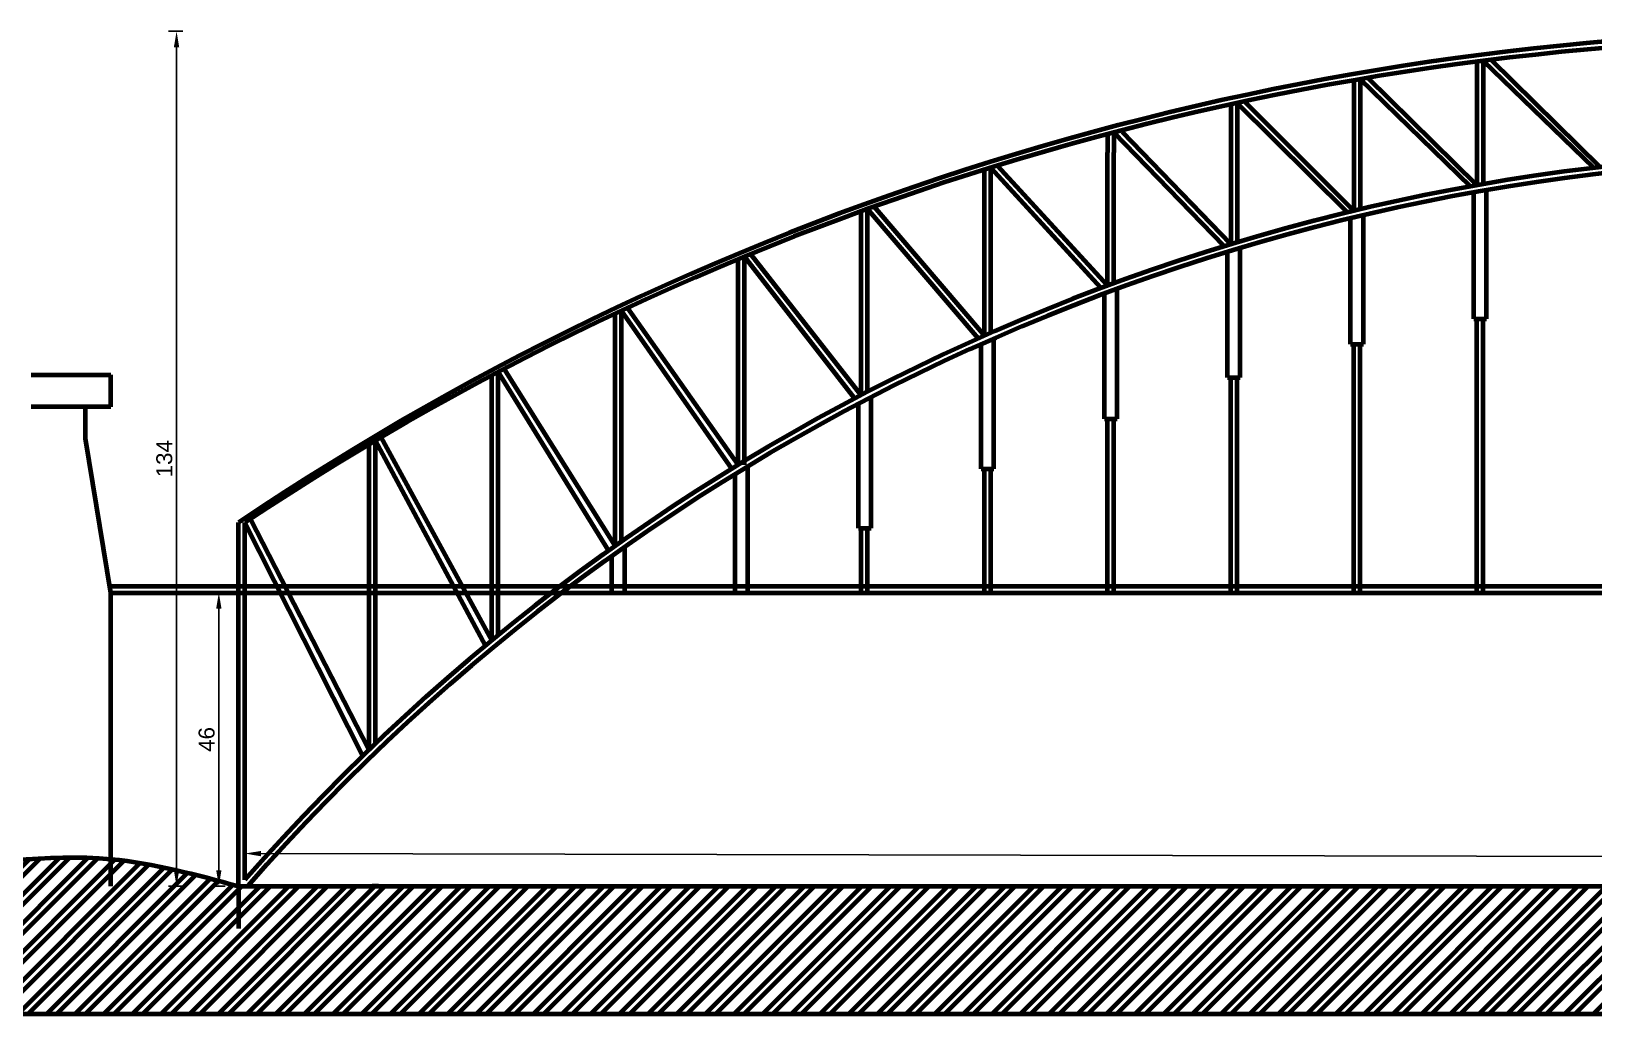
# Model space of a CAD drawing. Header units: inches. Extents: x 934 to 13503, y 40 to 6452.
# Drawn here: x 4024.2 to 4269.1, y 1815.1 to 1969.1 of the extents above; entities that cross this region are included whole.
import ezdxf

# ---------------------------------------------------------------- set-up
doc = ezdxf.new("R2010")
doc.units = ezdxf.units.IN
doc.styles.get("Standard").update_dxf_attribs({"font": 'arial.ttf'})
doc.dimstyles.new('ISO-25', dxfattribs={"dimtxt": 2.5, "dimasz": 2.5, "dimexe": 1.25, "dimexo": 0.275, "dimtad": 1, "dimdsep": 46, "dimtxsty": 'Standard', "dimcen": 2.5, "dimclrd": 256, "dimadec": 0, "dimazin": 0, "dimtfac": 1, "dimtmove": 0, "dimatfit": 3, "dimfxl": 1, "dimfxlon": 1, "dimarcsym": 0})

# ---------------------------------------------------------------- blocks, each defined once
blk = doc.blocks.new('*D118')
at = {"color": 0, "lineweight": -2, "transparency": 16777216}
for p, q in [((4057.67, 1839.25), (4057.67, 1841.5)), ((4560.67, 1838.25), (4560.67, 1840.5))]:
    blk.add_line(p, q, dxfattribs=at)
at = {"lineweight": -2, "transparency": 16777216}
blk.add_line((4060.17, 1840.24), (4558.17, 1839.25), dxfattribs=at)
at = {"lineweight": 80, "transparency": 16777216}
for points in [[(4060.17, 1840.66), (4060.17, 1839.82), (4057.67, 1840.25)], [(4558.17, 1839.67), (4558.17, 1838.83), (4560.67, 1839.25)]]:
    blk.add_solid(points, dxfattribs=at)
at = {"layer": 'Defpoints', "color": 0, "lineweight": 80, "transparency": 16777216}
for p in [(4560.67, 1839.25), (4057.66, 1836.14), (4560.66, 1835.14)]:
    blk.add_point(p, dxfattribs=at)
at = {"color": 0, "lineweight": 80, "transparency": 16777216, "insert": (4309.18, 1841.65), "char_height": 2.5, "attachment_point": 5, "rotation": 359.8861}
blk.add_mtext('503', dxfattribs=at)
blk = doc.blocks.new('*D120')
at = {"color": 0, "lineweight": -2, "transparency": 16777216}
for p, q in [((4054.57, 1881.14), (4052.32, 1881.14)), ((4054.57, 1835.14), (4052.32, 1835.14))]:
    blk.add_line(p, q, dxfattribs=at)
at = {"lineweight": -2, "transparency": 16777216}
blk.add_line((4053.57, 1837.64), (4053.57, 1878.64), dxfattribs=at)
at = {"lineweight": 80, "transparency": 16777216}
for points in [[(4053.15, 1878.64), (4053.98, 1878.64), (4053.57, 1881.14)], [(4053.15, 1837.64), (4053.98, 1837.64), (4053.57, 1835.14)]]:
    blk.add_solid(points, dxfattribs=at)
at = {"layer": 'Defpoints', "color": 0, "lineweight": 80, "transparency": 16777216}
for p in [(4053.57, 1881.14), (4056.66, 1881.14), (4056.66, 1835.14)]:
    blk.add_point(p, dxfattribs=at)
at = {"color": 0, "lineweight": 80, "transparency": 16777216, "insert": (4051.66, 1858.14), "char_height": 2.5, "attachment_point": 5, "rotation": 90}
blk.add_mtext('46', dxfattribs=at)
blk = doc.blocks.new('*D121')
at = {"color": 0, "lineweight": -2, "transparency": 16777216}
for p, q in [((4047.94, 1969.14), (4045.69, 1969.14)), ((4047.94, 1835.14), (4045.69, 1835.14))]:
    blk.add_line(p, q, dxfattribs=at)
at = {"lineweight": -2, "transparency": 16777216}
blk.add_line((4046.94, 1837.64), (4046.94, 1966.64), dxfattribs=at)
at = {"lineweight": 80, "transparency": 16777216}
for points in [[(4046.52, 1966.64), (4047.35, 1966.64), (4046.94, 1969.14)], [(4046.52, 1837.64), (4047.35, 1837.64), (4046.94, 1835.14)]]:
    blk.add_solid(points, dxfattribs=at)
at = {"layer": 'Defpoints', "color": 0, "lineweight": 80, "transparency": 16777216}
for p in [(4046.94, 1969.14), (4056.66, 1969.14), (4056.66, 1835.14)]:
    blk.add_point(p, dxfattribs=at)
at = {"color": 0, "lineweight": 80, "transparency": 16777216, "insert": (4045.03, 1902.14), "char_height": 2.5, "attachment_point": 5, "rotation": 90}
blk.add_mtext('134', dxfattribs=at)

msp = doc.modelspace()

# ---------------------------------------------------------------- hatches: boundary and pattern name
at = {"lineweight": 80, "true_color": 0x636466}
h = msp.add_hatch(dxfattribs=at)
h.set_pattern_fill('STEEL', color=251)
h.set_pattern_definition([(45, (-1519.4544, 57.185), (-2.245064, 2.245064), []), (45, (-1519.4544, 58.7725), (-2.245064, 2.245064), [])])
edge = h.paths.add_edge_path()
edge.add_line((4766.664, 1815.14), (4766.664, 1848.14))
edge.add_spline(control_points=[(4766.664, 1848.14), (4758.411, 1849.179), (4740.619, 1851.417), (4714.384, 1830.254), (4678.788, 1847.359), (4635.003, 1827.726), (4594.761, 1844.106), (4568.305, 1836.939), (4561.664, 1835.14)], knot_values=[0, 0, 0, 0, 24.1968395, 52.1583957, 90.2044993, 127.0952308, 188.0971953, 208.5406433, 208.5406433, 208.5406433, 208.5406433], degree=3, periodic=0)
edge.add_line((4561.664, 1835.14), (4056.664, 1835.14))
edge.add_spline(control_points=[(4056.664, 1835.14), (4050.024, 1836.939), (4023.568, 1844.106), (3983.326, 1827.726), (3939.541, 1847.359), (3903.945, 1830.254), (3877.709, 1851.417), (3859.918, 1849.179), (3851.664, 1848.14)], knot_values=[0, 0, 0, 0, 20.4434481, 81.4454126, 118.336144, 156.3822477, 184.3438038, 208.5406433, 208.5406433, 208.5406433, 208.5406433], degree=3, periodic=0)
edge.add_line((3851.664, 1848.14), (3851.664, 1815.14))
edge.add_line((3851.664, 1815.14), (4766.664, 1815.14))

# ---------------------------------------------------------------- linework, layer by layer
at = {"lineweight": 80}
for p, q in [((4250.764, 1964.37), (4250.764, 1945.001)), ((4251.764, 1964.498), (4251.764, 1945.177)), ((4269.064, 1947.727), (4251.764, 1964.498)), ((4270.064, 1947.846), (4253.001, 1964.654)), ((4250.764, 1945.001), (4233.649, 1961.818)), ((4231.464, 1961.444), (4231.464, 1940.988)), ((4232.464, 1961.617), (4232.464, 1941.225)), ((4249.764, 1944.822), (4232.464, 1961.617)), ((4212.164, 1957.66), (4212.164, 1935.763)), ((4213.164, 1957.878), (4213.164, 1936.065)), ((4230.464, 1940.748), (4213.164, 1957.878)), ((4231.464, 1940.988), (4214.313, 1958.125)), ((4192.864, 1952.996), (4192.864, 1950.14)), ((4193.864, 1953.26), (4193.864, 1950.14)), ((4211.164, 1935.458), (4193.864, 1953.26)), ((4212.164, 1935.763), (4195.199, 1953.313)), ((4191.864, 1928.893), (4174.564, 1947.735)), ((4192.864, 1929.266), (4175.633, 1948.065)), ((4250.264, 1924.074), (4250.264, 1943.896)), ((4252.264, 1924.074), (4252.264, 1944.249)), ((4172.564, 1920.969), (4155.264, 1941.268)), ((4173.564, 1921.415), (4156.295, 1941.638)), ((4230.964, 1920.079), (4230.964, 1939.84)), ((4232.964, 1920.079), (4232.964, 1940.316)), ((4213.664, 1914.87), (4213.664, 1935.17)), ((4153.264, 1911.578), (4135.964, 1933.815)), ((4154.264, 1912.103), (4136.958, 1934.224)), ((4211.664, 1914.87), (4211.664, 1934.566)), ((4192.364, 1908.385), (4192.364, 1928.013)), ((4194.364, 1908.385), (4194.364, 1928.753)), ((4133.964, 1900.574), (4116.664, 1925.323)), ((4134.964, 1901.187), (4117.622, 1925.77)), ((4250.264, 1924.074), (4252.264, 1924.074)), ((4173.057, 1900.539), (4173.057, 1920.094)), ((4175.057, 1900.539), (4175.057, 1920.981)), ((4230.964, 1920.079), (4232.964, 1920.079)), ((4024.164, 1915.289), (4033.194, 1915.289)), ((4033.194, 1915.289), (4036.664, 1915.289)), ((4036.664, 1910.289), (4036.664, 1915.289)), ((4096.374, 1873.708), (4096.374, 1915.202)), ((4097.374, 1874.529), (4097.374, 1915.731)), ((4114.664, 1887.762), (4097.374, 1915.731)), ((4115.664, 1888.474), (4098.295, 1916.215)), ((4211.664, 1914.87), (4213.664, 1914.87)), ((4030.194, 1910.289), (4024.164, 1910.289)), ((4036.664, 1910.289), (4030.194, 1910.289)), ((4032.664, 1905.289), (4032.664, 1910.289)), ((4153.822, 1891.266), (4153.822, 1910.742)), ((4155.822, 1891.266), (4155.822, 1911.786)), ((4192.364, 1908.385), (4194.364, 1908.385)), ((4096.374, 1873.708), (4079, 1905.493)), ((4036.664, 1881.14), (4032.664, 1905.289)), ((4077.115, 1856.532), (4077.115, 1904.379)), ((4078.115, 1857.491), (4078.115, 1904.971)), ((4095.374, 1872.88), (4078.115, 1904.971)), ((4136.497, 1881.14), (4136.497, 1900.948)), ((4173.057, 1900.539), (4175.057, 1900.539)), ((4134.497, 1881.14), (4134.497, 1899.728)), ((4056.664, 1835.14), (4056.664, 1892.14)), ((4057.664, 1836.14), (4057.664, 1892.14)), ((4076.142, 1855.591), (4057.664, 1892.14)), ((4077.115, 1856.532), (4058.511, 1892.702)), ((4153.822, 1891.266), (4155.822, 1891.266)), ((4117.189, 1881.14), (4117.189, 1888.327)), ((4115.189, 1881.14), (4115.189, 1886.908)), ((4036.499, 1882.14), (4581.83, 1882.14)), ((4036.664, 1835.14), (4036.664, 1881.14)), ((4036.664, 1881.14), (4581.664, 1881.14)), ((4056.664, 1835.14), (4056.664, 1828.503)), ((4056.664, 1835.14), (4561.664, 1835.14)), ((4078.615, 1835.14), (4077.615, 1835.14)), ((3851.664, 1815.14), (4766.664, 1815.14))]:
    msp.add_line(p, q, dxfattribs=at)
for points in [[(4192.864, 1929.266), (4192.864, 1950.139)], [(4193.864, 1929.635), (4193.864, 1950.139)], [(4173.564, 1921.415), (4173.564, 1947.423)], [(4174.564, 1921.857), (4174.564, 1947.735)], [(4154.264, 1912.103), (4154.264, 1940.907)], [(4155.264, 1912.623), (4155.264, 1941.268)], [(4134.964, 1901.187), (4134.964, 1933.401)], [(4135.964, 1901.795), (4135.964, 1933.815)], [(4135.964, 1901.187), (4135.964, 1933.401)], [(4116.664, 1889.181), (4116.664, 1892.14), (4116.664, 1925.323)], [(4115.664, 1888.474), (4115.664, 1892.14), (4115.664, 1924.854)], [(4250.764, 1881.14), (4250.764, 1892.14), (4250.764, 1924.074)], [(4251.764, 1881.14), (4251.764, 1892.14), (4251.764, 1924.074)], [(4231.464, 1881.14), (4231.464, 1892.14), (4231.464, 1920.079)], [(4232.464, 1881.14), (4232.464, 1892.14), (4232.464, 1920.079)], [(4212.164, 1881.14), (4212.164, 1892.14), (4212.164, 1914.87)], [(4213.164, 1881.14), (4213.164, 1892.14), (4213.164, 1914.87)], [(4192.864, 1881.14), (4192.864, 1892.14), (4192.864, 1908.385)], [(4193.864, 1881.14), (4193.864, 1892.14), (4193.864, 1908.385)], [(4173.564, 1881.14), (4173.564, 1892.14), (4173.564, 1900.539)], [(4174.564, 1881.14), (4174.564, 1892.14), (4174.564, 1900.539)], [(4154.264, 1881.14), (4154.264, 1891.266)], [(4155.264, 1881.14), (4155.264, 1891.266)]]:
    msp.add_lwpolyline(points, dxfattribs=at)
for centre, radius, start, end in [((4309.164, 1516.639), 452.502, 56.08178, 123.91822), ((4309.164, 1514.007), 454.133, 56.37174, 123.62826), ((4309.164, 1615.716), 334.424, 41.23261, 138.76739), ((4309.164, 1615.716), 333.424, 41.15476, 138.84524)]:
    msp.add_arc(centre, radius, start, end, dxfattribs=at)
msp.add_spline([(3851.664, 1848.14), (3875.861, 1848.14), (3901.664, 1837.368), (3939.48, 1841.55), (3975.809, 1835.14), (4036.664, 1839.375), (4056.664, 1835.14)], degree=3, dxfattribs=at)

# ---------------------------------------------------------------- dimensions: what is measured, and where the dimension line sits
for base, p2, picture, middle in [((4046.937, 1969.14), (4056.664, 1969.14), '*D121', (4045.035, 1902.14)), ((4053.566, 1881.14), (4056.664, 1881.14), '*D120', (4051.665, 1858.14))]:
    dim = msp.add_linear_dim(base=base, p1=(4056.664, 1835.14), p2=p2, angle=90, dimstyle='ISO-25', dxfattribs=at)
    dim.commit()
    dim.dimension.update_dxf_attribs({"geometry": picture, "text_midpoint": middle})
dim = msp.add_aligned_dim(p1=(4057.664, 1836.14), p2=(4560.664, 1835.14), distance=4.106, dimstyle='ISO-25', dxfattribs=at)
dim.commit()
dim.dimension.update_dxf_attribs({"geometry": '*D118', "text_midpoint": (4309.176, 1841.649)})

doc.saveas('drawing.dxf')
